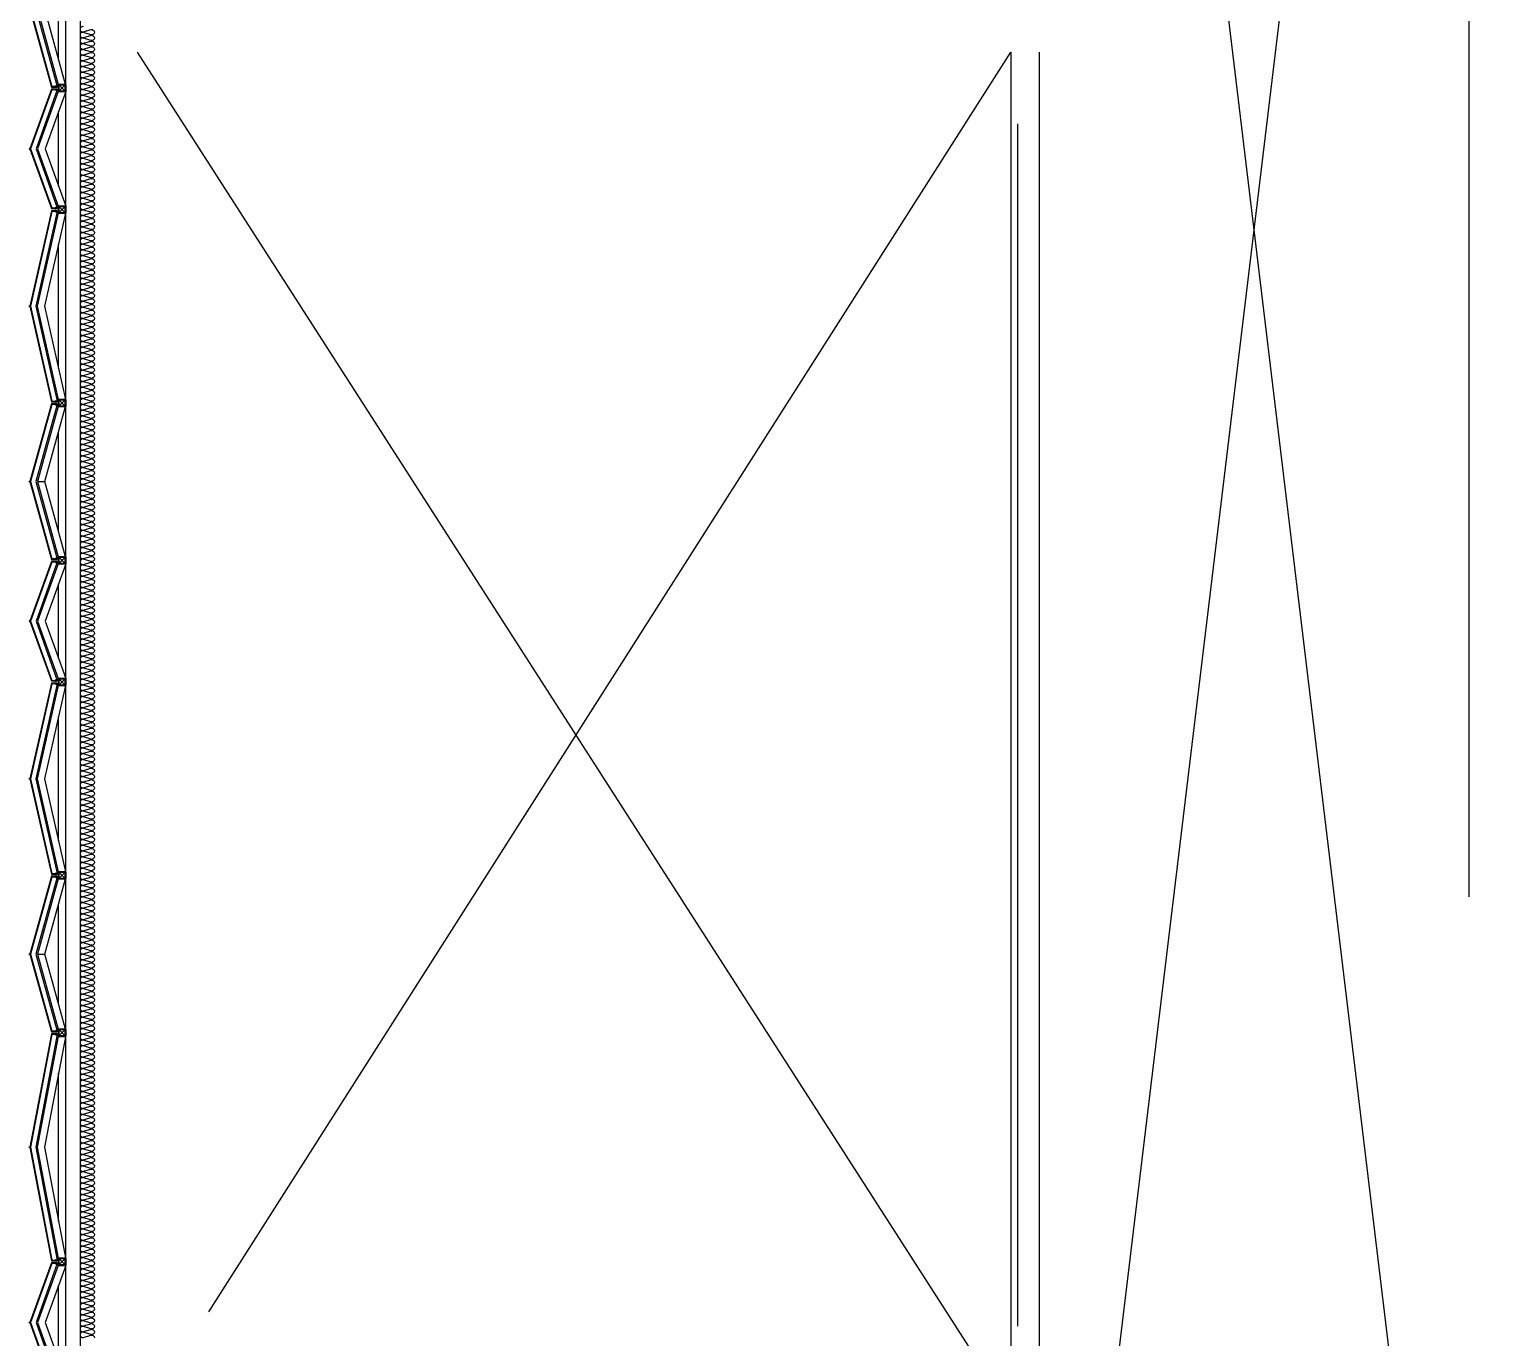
# Model space of a CAD drawing. Header units: millimetres. Extents: x 49154 to 181784, y 28275 to 149577.
# Drawn here: x 91700 to 101941, y 128525 to 137665 of the extents above; entities that cross this region are included whole.
import ezdxf

# ---------------------------------------------------------------- set-up
doc = ezdxf.new("R2010")
doc.units = ezdxf.units.MM
doc.header["$LTSCALE"] = 300
doc.linetypes.add('CEN', pattern=[62, 60, -1, 0, -1])
doc.linetypes.add('HID', pattern=[2.8, 1.8, -1])
for name, color, linetype in [('6FIN', 6, 'Continuous'), ('A-OPEN', 1, 'Continuous'), ('A-WALL-D', 7, 'Continuous'), ('A-하지철물', 55, 'Continuous'), ('alucobond', 4, 'Continuous'), ('CEN', 1, 'CEN'), ('ISL', 251, 'Continuous'), ('mold', 4, 'Continuous'), ('SHEET', 6, 'Continuous')]:
    doc.layers.add(name, color=color, linetype=linetype)

# ---------------------------------------------------------------- blocks, each defined once
blk = doc.blocks.new('EX-850-1')
at = {"layer": '6FIN', "elevation": 0}
for points in [[(3, 204), (47, 204, 0.414214), (50, 207), (50, 251, 0.414214), (47, 254), (3, 254, 0.414214), (0, 251), (0, 207, 0.414214)], [(897, 204), (853, 204, -0.414214), (850, 207), (850, 251, -0.414214), (853, 254), (897, 254, -0.414214), (900, 251), (900, 207, -0.414214)]]:
    blk.add_lwpolyline(points, format="xyb", close=True, dxfattribs=at)
at = {"layer": 'A-하지철물'}
for p, q in [((850, 254), (50, 254)), ((711, 204), (189, 204))]:
    blk.add_line(p, q, dxfattribs=at)
at = {"layer": 'A-하지철물', "elevation": 0}
for points in [[(50, 254), (450, 110), (850, 254)], [(50, 204), (50, 201), (450, 57), (850, 201), (850, 204)]]:
    blk.add_lwpolyline(points, dxfattribs=at)
at = {"layer": 'A-하지철물'}
blk.add_circle((450, 4), 4.07, dxfattribs=at)
at = {"layer": 'alucobond', "color": 251, "linetype": 'HID', "ltscale": 10}
for p, q in [((30, 185), (42, 185)), ((31, 182), (31, 188)), ((31, 187), (39, 187)), ((31, 184), (39, 184)), ((32, 181), (32, 189)), ((32, 189), (32, 189)), ((32, 181), (32, 181)), ((38, 183), (38, 187)), ((39, 183), (39, 187)), ((870, 185), (858, 185)), ((861, 183), (861, 187)), ((869, 187), (861, 187)), ((869, 184), (861, 184)), ((862, 183), (862, 187)), ((867, 181), (867, 189)), ((868, 189), (867, 189)), ((868, 181), (867, 181)), ((869, 182), (869, 188))]:
    blk.add_line(p, q, dxfattribs=at)
at = {"layer": 'alucobond'}
for p, q in [((32, 195), (37, 195)), ((867, 195), (863, 195))]:
    blk.add_line(p, q, dxfattribs=at)
at = {"layer": 'alucobond', "color": 251, "linetype": 'HID', "ltscale": 10}
for points in [[(32, 189), (31, 188)], [(32, 181), (31, 182)], [(868, 189), (869, 188)], [(868, 181), (869, 182)]]:
    blk.add_lwpolyline(points, dxfattribs=at)
at = {"layer": 'alucobond', "elevation": 0}
for points in [[(32, 195), (32, 154), (450, 4), (867, 154), (867, 195)], [(37, 195), (37, 157), (450, 8), (863, 157), (863, 195)]]:
    blk.add_lwpolyline(points, dxfattribs=at)
at = {"layer": 'alucobond', "color": 251, "linetype": 'HID', "ltscale": 10, "elevation": 0}
blk.add_lwpolyline([(37, 195), (450, 47), (863, 195)], dxfattribs=at)
at = {"layer": 'alucobond', "color": 251, "linetype": 'HID', "ltscale": 10}
for points in [[(39, 187, -0.666667), (39, 184, -1.5)], [(861, 187, 0.666667), (861, 184, 1.5)]]:
    blk.add_lwpolyline(points, format="xyb", dxfattribs=at)
for centre, start, end in [((39, 187), 0, 180), ((39, 183), 180, 0), ((861, 187), 0, 180), ((861, 183), 180, 0)]:
    blk.add_arc(centre, 0.75, start, end, dxfattribs=at)
at = {"layer": 'mold', "color": 4}
for points in [[(25, 204), (25, 203)], [(875, 204), (875, 203)]]:
    blk.add_lwpolyline(points, dxfattribs=at)
at = {"layer": 'SHEET', "color": 8}
for p, q in [((47, 251), (3, 207)), ((3, 251), (47, 207)), ((853, 251), (897, 207)), ((897, 251), (853, 207))]:
    blk.add_line(p, q, dxfattribs=at)
at = {"layer": 'SHEET', "color": 8, "elevation": 0}
for points in [[(3, 207), (47, 207), (47, 251), (3, 251)], [(897, 207), (853, 207), (853, 251), (897, 251)]]:
    blk.add_lwpolyline(points, close=True, dxfattribs=at)
blk = doc.blocks.new('EX-1350')
at = {"layer": '6FIN', "elevation": 0}
for points in [[(3, 204), (47, 204, 0.414214), (50, 207), (50, 251, 0.414214), (47, 254), (3, 254, 0.414214), (0, 251), (0, 207, 0.414214)], [(1397, 204), (1353, 204, -0.414214), (1350, 207), (1350, 251, -0.414214), (1353, 254), (1397, 254, -0.414214), (1400, 251), (1400, 207, -0.414214)]]:
    blk.add_lwpolyline(points, format="xyb", close=True, dxfattribs=at)
at = {"layer": 'A-하지철물'}
for p, q in [((1350, 254), (50, 254)), ((1134, 204), (266, 204))]:
    blk.add_line(p, q, dxfattribs=at)
at = {"layer": 'A-하지철물', "elevation": 0}
for points in [[(50, 254), (50, 201), (700, 55), (1350, 201), (1350, 254)], [(50, 253), (700, 107), (1350, 253)]]:
    blk.add_lwpolyline(points, dxfattribs=at)
at = {"layer": 'A-하지철물'}
blk.add_circle((700, 4), 4.07, dxfattribs=at)
at = {"layer": 'alucobond', "color": 251, "linetype": 'HID', "ltscale": 10}
for p, q in [((30, 185), (42, 185)), ((31, 182), (31, 188)), ((31, 187), (39, 187)), ((31, 184), (39, 184)), ((32, 181), (32, 189)), ((32, 189), (32, 189)), ((32, 181), (32, 181)), ((38, 183), (38, 187)), ((39, 183), (39, 187)), ((1370, 185), (1358, 185)), ((1361, 183), (1361, 187)), ((1369, 187), (1361, 187)), ((1369, 184), (1361, 184)), ((1362, 183), (1362, 187)), ((1367, 181), (1367, 189)), ((1368, 189), (1367, 189)), ((1368, 181), (1367, 181)), ((1369, 182), (1369, 188))]:
    blk.add_line(p, q, dxfattribs=at)
at = {"layer": 'alucobond'}
for p, q in [((32, 195), (37, 195)), ((1367, 195), (1363, 195))]:
    blk.add_line(p, q, dxfattribs=at)
at = {"layer": 'alucobond', "color": 251, "linetype": 'HID', "ltscale": 10, "elevation": 0}
for points in [[(32, 189), (31, 188)], [(32, 181), (31, 182)], [(37, 194), (700, 45), (1363, 194)], [(1368, 189), (1369, 188)], [(1368, 181), (1369, 182)]]:
    blk.add_lwpolyline(points, dxfattribs=at)
at = {"layer": 'alucobond', "elevation": 0}
for points in [[(32, 195), (32, 154), (700, 4), (1367, 154), (1367, 195)], [(37, 195), (37, 157), (700, 8), (1363, 157), (1363, 195)]]:
    blk.add_lwpolyline(points, dxfattribs=at)
at = {"layer": 'alucobond', "color": 251, "linetype": 'HID', "ltscale": 10, "elevation": 0}
for points in [[(39, 187, -0.666667), (39, 184, -1.5)], [(1361, 187, 0.666667), (1361, 184, 1.5)]]:
    blk.add_lwpolyline(points, format="xyb", dxfattribs=at)
at = {"layer": 'alucobond', "color": 251, "linetype": 'HID', "ltscale": 10}
for centre, start, end in [((39, 187), 0, 180), ((39, 183), 180, 0), ((1361, 187), 0, 180), ((1361, 183), 180, 0)]:
    blk.add_arc(centre, 0.75, start, end, dxfattribs=at)
at = {"layer": 'mold', "color": 4, "elevation": 0}
for points in [[(25, 204), (25, 203)], [(1375, 204), (1375, 203)]]:
    blk.add_lwpolyline(points, dxfattribs=at)
at = {"layer": 'SHEET', "color": 8}
for p, q in [((47, 251), (3, 207)), ((3, 251), (47, 207)), ((1353, 251), (1397, 207)), ((1397, 251), (1353, 207))]:
    blk.add_line(p, q, dxfattribs=at)
at = {"layer": 'SHEET', "color": 8, "elevation": 0}
for points in [[(3, 207), (47, 207), (47, 251), (3, 251)], [(1397, 207), (1353, 207), (1353, 251), (1397, 251)]]:
    blk.add_lwpolyline(points, close=True, dxfattribs=at)
blk = doc.blocks.new('EX-1100')
at = {"layer": '6FIN', "elevation": 0}
for points in [[(3, 204), (47, 204, 0.414214), (50, 207), (50, 251, 0.414214), (47, 254), (3, 254, 0.414214), (0, 251), (0, 207, 0.414214)], [(1147, 204), (1103, 204, -0.414214), (1100, 207), (1100, 251, -0.414214), (1103, 254), (1147, 254, -0.414214), (1150, 251), (1150, 207, -0.414214)]]:
    blk.add_lwpolyline(points, format="xyb", close=True, dxfattribs=at)
at = {"layer": 'A-하지철물'}
for p, q in [((1100, 254), (50, 254)), ((923, 204), (227, 204)), ((575, 56), (575, 108))]:
    blk.add_line(p, q, dxfattribs=at)
at = {"layer": 'A-하지철물', "elevation": 0}
blk.add_lwpolyline([(1100, 201), (1100, 253), (575, 108), (50, 253), (50, 201), (575, 56)], close=True, dxfattribs=at)
at = {"layer": 'A-하지철물'}
blk.add_circle((575, 4), 4.07, dxfattribs=at)
at = {"layer": 'alucobond', "color": 251, "linetype": 'HID', "ltscale": 10}
for p, q in [((30, 185), (42, 185)), ((31, 182), (31, 188)), ((31, 187), (39, 187)), ((31, 184), (39, 184)), ((32, 181), (32, 189)), ((32, 189), (32, 189)), ((32, 181), (32, 181)), ((38, 183), (38, 187)), ((39, 183), (39, 187)), ((1120, 185), (1108, 185)), ((1111, 183), (1111, 187)), ((1119, 187), (1111, 187)), ((1119, 184), (1111, 184)), ((1112, 183), (1112, 187)), ((1118, 181), (1118, 189)), ((1118, 189), (1118, 189)), ((1118, 181), (1118, 181)), ((1119, 182), (1119, 188))]:
    blk.add_line(p, q, dxfattribs=at)
at = {"layer": 'alucobond'}
for p, q in [((32, 195), (37, 195)), ((1118, 195), (1114, 195))]:
    blk.add_line(p, q, dxfattribs=at)
at = {"layer": 'alucobond', "color": 251, "linetype": 'HID', "ltscale": 10, "elevation": 0}
for points in [[(32, 189), (31, 188)], [(32, 181), (31, 182)], [(37, 194), (575, 46), (1114, 194)], [(1118, 189), (1119, 188)], [(1118, 181), (1119, 182)]]:
    blk.add_lwpolyline(points, dxfattribs=at)
at = {"layer": 'alucobond', "elevation": 0}
for points in [[(32, 195), (32, 154), (575, 4), (1118, 154), (1118, 195)], [(37, 195), (37, 157), (575, 8), (1114, 157), (1114, 195)], [(1114, 195), (1114, 157)]]:
    blk.add_lwpolyline(points, dxfattribs=at)
at = {"layer": 'alucobond', "color": 251, "linetype": 'HID', "ltscale": 10, "elevation": 0}
for points in [[(39, 187, -0.666667), (39, 184, -1.5)], [(1111, 187, 0.666667), (1111, 184, 1.5)]]:
    blk.add_lwpolyline(points, format="xyb", dxfattribs=at)
at = {"layer": 'alucobond', "color": 251, "linetype": 'HID', "ltscale": 10}
for centre, start, end in [((39, 187), 0, 180), ((39, 183), 180, 0), ((1111, 187), 0, 180), ((1111, 183), 180, 0)]:
    blk.add_arc(centre, 0.75, start, end, dxfattribs=at)
at = {"layer": 'mold', "color": 4, "elevation": 0}
for points in [[(25, 204), (25, 203)], [(1125, 204), (1125, 203)]]:
    blk.add_lwpolyline(points, dxfattribs=at)
at = {"layer": 'SHEET', "color": 8}
for p, q in [((47, 251), (3, 207)), ((3, 251), (47, 207)), ((1103, 251), (1147, 207)), ((1147, 251), (1103, 207))]:
    blk.add_line(p, q, dxfattribs=at)
at = {"layer": 'SHEET', "color": 8, "elevation": 0}
for points in [[(3, 207), (47, 207), (47, 251), (3, 251)], [(1147, 207), (1103, 207), (1103, 251), (1147, 251)]]:
    blk.add_lwpolyline(points, close=True, dxfattribs=at)
blk = doc.blocks.new('EX-1600')
at = {"layer": '6FIN', "elevation": 0}
for points in [[(3, 204), (47, 204, 0.414214), (50, 207), (50, 251, 0.414214), (47, 254), (3, 254, 0.414214), (0, 251), (0, 207, 0.414214)], [(1647, 204), (1603, 204, -0.414214), (1600, 207), (1600, 251, -0.414214), (1603, 254), (1647, 254, -0.414214), (1650, 251), (1650, 207, -0.414214)]]:
    blk.add_lwpolyline(points, format="xyb", close=True, dxfattribs=at)
at = {"layer": 'A-하지철물'}
for p, q in [((1600, 254), (50, 254)), ((1344, 204), (306, 204))]:
    blk.add_line(p, q, dxfattribs=at)
at = {"layer": 'A-하지철물', "elevation": 0}
for points in [[(42, 254), (825, 106), (1608, 254)], [(50, 204), (50, 202), (825, 55), (1600, 202), (1600, 204)]]:
    blk.add_lwpolyline(points, dxfattribs=at)
at = {"layer": 'A-하지철물'}
blk.add_circle((825, 4), 4.07, dxfattribs=at)
at = {"layer": 'alucobond', "color": 251, "linetype": 'HID', "ltscale": 10}
for p, q in [((30, 185), (42, 185)), ((31, 182), (31, 188)), ((31, 187), (39, 187)), ((31, 184), (39, 184)), ((32, 181), (32, 189)), ((32, 189), (32, 189)), ((32, 181), (32, 181)), ((38, 183), (38, 187)), ((39, 183), (39, 187)), ((1620, 185), (1608, 185)), ((1611, 183), (1611, 187)), ((1619, 187), (1611, 187)), ((1619, 184), (1611, 184)), ((1612, 183), (1612, 187)), ((1617, 181), (1617, 189)), ((1618, 189), (1617, 189)), ((1618, 181), (1617, 181)), ((1619, 182), (1619, 188))]:
    blk.add_line(p, q, dxfattribs=at)
at = {"layer": 'alucobond'}
for p, q in [((32, 195), (37, 195)), ((1617, 195), (1613, 195))]:
    blk.add_line(p, q, dxfattribs=at)
at = {"layer": 'alucobond', "color": 251, "linetype": 'HID', "ltscale": 10}
for points in [[(32, 189), (31, 188)], [(32, 181), (31, 182)]]:
    blk.add_lwpolyline(points, dxfattribs=at)
at = {"layer": 'alucobond', "elevation": 0}
for points in [[(32, 195), (32, 154), (825, 4), (1617, 154), (1617, 195)], [(37, 195), (37, 157), (825, 8), (1613, 157), (1613, 195)]]:
    blk.add_lwpolyline(points, dxfattribs=at)
at = {"layer": 'alucobond', "color": 251, "linetype": 'HID', "ltscale": 10, "elevation": 0}
for points in [[(37, 194), (825, 45), (1613, 194)], [(1618, 189), (1619, 188)], [(1618, 181), (1619, 182)]]:
    blk.add_lwpolyline(points, dxfattribs=at)
at = {"layer": 'alucobond', "color": 251, "linetype": 'HID', "ltscale": 10}
blk.add_lwpolyline([(39, 187, -0.666667), (39, 184, -1.5)], format="xyb", dxfattribs=at)
at = {"layer": 'alucobond', "color": 251, "linetype": 'HID', "ltscale": 10, "elevation": 0}
blk.add_lwpolyline([(1611, 187, 0.666667), (1611, 184, 1.5)], format="xyb", dxfattribs=at)
at = {"layer": 'alucobond', "color": 251, "linetype": 'HID', "ltscale": 10}
for centre, start, end in [((39, 187), 0, 180), ((39, 183), 180, 0), ((1611, 187), 0, 180), ((1611, 183), 180, 0)]:
    blk.add_arc(centre, 0.75, start, end, dxfattribs=at)
at = {"layer": 'mold', "color": 4}
blk.add_lwpolyline([(25, 204), (25, 203)], dxfattribs=at)
at = {"layer": 'mold', "color": 4, "elevation": 0}
blk.add_lwpolyline([(1625, 204), (1625, 203)], dxfattribs=at)
at = {"layer": 'SHEET', "color": 8}
for p, q in [((47, 251), (3, 207)), ((3, 251), (47, 207)), ((1603, 251), (1647, 207)), ((1647, 251), (1603, 207))]:
    blk.add_line(p, q, dxfattribs=at)
at = {"layer": 'SHEET', "color": 8, "elevation": 0}
for points in [[(3, 207), (47, 207), (47, 251), (3, 251)], [(1647, 207), (1603, 207), (1603, 251), (1647, 251)]]:
    blk.add_lwpolyline(points, close=True, dxfattribs=at)

msp = doc.modelspace()

# ---------------------------------------------------------------- linework, layer by layer
at = {"layer": 'A-OPEN'}
for p, q in [((98753.6, 123805), (101753.6, 148705)), ((98753.6, 148705), (101753.6, 123805)), ((92453.6, 137505), (98553.6, 128005)), ((92953.6, 128705), (98553.6, 137505))]:
    msp.add_line(p, q, dxfattribs=at)
at = {"layer": 'A-WALL-D'}
for p, q in [((98553.6, 137505), (98553.6, 128005)), ((98753.6, 137505), (98753.6, 128005))]:
    msp.add_line(p, q, dxfattribs=at)
at = {"layer": 'A-WALL-D', "elevation": 0}
msp.add_lwpolyline([(101753.6, 141805), (101753.6, 131605)], dxfattribs=at)
at = {"layer": 'CEN'}
msp.add_line((98603.6, 128605), (98603.6, 137005), dxfattribs=at)
at = {"layer": 'ISL', "elevation": 0}
msp.add_lwpolyline([(108523.6, 149105), (92053.6, 149105), (92053.6, 123835)], dxfattribs=at)
msp.add_lwpolyline([(92077.8, 137682.7, 1.3725934), (92077.8, 137647.3), (92129.3, 137662.7, -0.5092668), (92153.6, 137645, -0.5092668), (92129.3, 137627.3), (92077.8, 137642.7, 1.3725934), (92077.8, 137607.3), (92129.3, 137622.7, -0.5092668), (92153.6, 137605, -0.5092668), (92129.3, 137587.3), (92077.8, 137602.7, 1.3725934), (92077.8, 137567.3), (92129.3, 137582.7, -0.5092668), (92153.6, 137565, -0.5092668), (92129.3, 137547.3), (92077.8, 137562.7, 1.3725934), (92077.8, 137527.3), (92129.3, 137542.7, -0.5092668), (92153.6, 137525, -0.5092668), (92129.3, 137507.3), (92077.8, 137522.7, 1.3725934), (92077.8, 137487.3), (92129.3, 137502.7, -0.5092668), (92153.6, 137485, -0.5092668), (92129.3, 137467.3), (92077.8, 137482.7, 1.3725934), (92077.8, 137447.3), (92129.3, 137462.7, -0.5092668), (92153.6, 137445, -0.5092668), (92129.3, 137427.3), (92077.8, 137442.7, 1.3725934), (92077.8, 137407.3), (92129.3, 137422.7, -0.5092668), (92153.6, 137405, -0.5092668), (92129.3, 137387.3), (92077.8, 137402.7, 1.3725934), (92077.8, 137367.3), (92129.3, 137382.7, -0.5092668), (92153.6, 137365, -0.5092668), (92129.3, 137347.3), (92077.8, 137362.7, 1.3725934), (92077.8, 137327.3), (92129.3, 137342.7, -0.5092668), (92153.6, 137325, -0.5092668), (92129.3, 137307.3), (92077.8, 137322.7, 1.3725934), (92077.8, 137287.3), (92129.3, 137302.7, -0.5092668), (92153.6, 137285, -0.5092668), (92129.3, 137267.3), (92077.8, 137282.7, 1.3725934), (92077.8, 137247.3), (92129.3, 137262.7, -0.5092668), (92153.6, 137245, -0.5092668), (92129.3, 137227.3), (92077.8, 137242.7, 1.3725934), (92077.8, 137207.3), (92129.3, 137222.7, -0.5092668), (92153.6, 137205, -0.5092668), (92129.3, 137187.3), (92077.8, 137202.7, 1.3725934), (92077.8, 137167.3), (92129.3, 137182.7, -0.5092668), (92153.6, 137165, -0.5092668), (92129.3, 137147.3), (92077.8, 137162.7, 1.3725934), (92077.8, 137127.3), (92129.3, 137142.7, -0.5092668), (92153.6, 137125, -0.5092668), (92129.3, 137107.3), (92077.8, 137122.7, 1.3725934), (92077.8, 137087.3), (92129.3, 137102.7, -0.5092668), (92153.6, 137085, -0.5092668), (92129.3, 137067.3), (92077.8, 137082.7, 1.3725934), (92077.8, 137047.3), (92129.3, 137062.7, -0.5092668), (92153.6, 137045, -0.5092668), (92129.3, 137027.3), (92077.8, 137042.7, 1.3725934), (92077.8, 137007.3), (92129.3, 137022.7, -0.5092668), (92153.6, 137005, -0.5092668), (92129.3, 136987.3), (92077.8, 137002.7, 1.3725934), (92077.8, 136967.3), (92129.3, 136982.7, -0.5092668), (92153.6, 136965, -0.5092668), (92129.3, 136947.3), (92077.8, 136962.7, 1.3725934), (92077.8, 136927.3), (92129.3, 136942.7, -0.5092668), (92153.6, 136925, -0.5092668), (92129.3, 136907.3), (92077.8, 136922.7, 1.3725934), (92077.8, 136887.3), (92129.3, 136902.7, -0.5092668), (92153.6, 136885, -0.5092668), (92129.3, 136867.3), (92077.8, 136882.7, 1.3725934), (92077.8, 136847.3), (92129.3, 136862.7, -0.5092668), (92153.6, 136845, -0.5092668), (92129.3, 136827.3), (92077.8, 136842.7, 1.3725934), (92077.8, 136807.3), (92129.3, 136822.7, -0.5092668), (92153.6, 136805, -0.5092668), (92129.3, 136787.3), (92077.8, 136802.7, 1.3725934), (92077.8, 136767.3), (92129.3, 136782.7, -0.5092668), (92153.6, 136765, -0.5092668), (92129.3, 136747.3), (92077.8, 136762.7, 1.3725934), (92077.8, 136727.3), (92129.3, 136742.7, -0.5092668), (92153.6, 136725, -0.5092668), (92129.3, 136707.3), (92077.8, 136722.7, 1.3725934), (92077.8, 136687.3), (92129.3, 136702.7, -0.5092668), (92153.6, 136685, -0.5092668), (92129.3, 136667.3), (92077.8, 136682.7, 1.3725934), (92077.8, 136647.3), (92129.3, 136662.7, -0.5092668), (92153.6, 136645, -0.5092668), (92129.3, 136627.3), (92077.8, 136642.7, 1.3725934), (92077.8, 136607.3), (92129.3, 136622.7, -0.5092668), (92153.6, 136605, -0.5092668), (92129.3, 136587.3), (92077.8, 136602.7, 1.3725934), (92077.8, 136567.3), (92129.3, 136582.7, -0.5092668), (92153.6, 136565, -0.5092668), (92129.3, 136547.3), (92077.8, 136562.7, 1.3725934), (92077.8, 136527.3), (92129.3, 136542.7, -0.5092668), (92153.6, 136525, -0.5092668), (92129.3, 136507.3), (92077.8, 136522.7, 1.3725934), (92077.8, 136487.3), (92129.3, 136502.7, -0.5092668), (92153.6, 136485, -0.5092668), (92129.3, 136467.3), (92077.8, 136482.7, 1.3725934), (92077.8, 136447.3), (92129.3, 136462.7, -0.5092668), (92153.6, 136445, -0.5092668), (92129.3, 136427.3), (92077.8, 136442.7, 1.3725934), (92077.8, 136407.3), (92129.3, 136422.7, -0.5092668), (92153.6, 136405, -0.5092668), (92129.3, 136387.3), (92077.8, 136402.7, 1.3725934), (92077.8, 136367.3), (92129.3, 136382.7, -0.5092668), (92153.6, 136365, -0.5092668), (92129.3, 136347.3), (92077.8, 136362.7, 1.3725934), (92077.8, 136327.3), (92129.3, 136342.7, -0.5092668), (92153.6, 136325, -0.5092668), (92129.3, 136307.3), (92077.8, 136322.7, 1.3725934), (92077.8, 136287.3), (92129.3, 136302.7, -0.5092668), (92153.6, 136285, -0.5092668), (92129.3, 136267.3), (92077.8, 136282.7, 1.3725934), (92077.8, 136247.3), (92129.3, 136262.7, -0.5092668), (92153.6, 136245, -0.5092668), (92129.3, 136227.3), (92077.8, 136242.7, 1.3725934), (92077.8, 136207.3), (92129.3, 136222.7, -0.5092668), (92153.6, 136205, -0.5092668), (92129.3, 136187.3), (92077.8, 136202.7, 1.3725934), (92077.8, 136167.3), (92129.3, 136182.7, -0.5092668), (92153.6, 136165, -0.5092668), (92129.3, 136147.3), (92077.8, 136162.7, 1.3725934), (92077.8, 136127.3), (92129.3, 136142.7, -0.5092668), (92153.6, 136125, -0.5092668), (92129.3, 136107.3), (92077.8, 136122.7, 1.3725934), (92077.8, 136087.3), (92129.3, 136102.7, -0.5092668), (92153.6, 136085, -0.5092668), (92129.3, 136067.3), (92077.8, 136082.7, 1.3725934), (92077.8, 136047.3), (92129.3, 136062.7, -0.5092668), (92153.6, 136045, -0.5092668), (92129.3, 136027.3), (92077.8, 136042.7, 1.3725934), (92077.8, 136007.3), (92129.3, 136022.7, -0.5092668), (92153.6, 136005, -0.5092668), (92129.3, 135987.3), (92077.8, 136002.7, 1.3725934), (92077.8, 135967.3), (92129.3, 135982.7, -0.5092668), (92153.6, 135965, -0.5092668), (92129.3, 135947.3), (92077.8, 135962.7, 1.3725934), (92077.8, 135927.3), (92129.3, 135942.7, -0.5092668), (92153.6, 135925, -0.5092668), (92129.3, 135907.3), (92077.8, 135922.7, 1.3725934), (92077.8, 135887.3), (92129.3, 135902.7, -0.5092668), (92153.6, 135885, -0.5092668), (92129.3, 135867.3), (92077.8, 135882.7, 1.3725934), (92077.8, 135847.3), (92129.3, 135862.7, -0.5092668), (92153.6, 135845, -0.5092668), (92129.3, 135827.3), (92077.8, 135842.7, 1.3725934), (92077.8, 135807.3), (92129.3, 135822.7, -0.5092668), (92153.6, 135805, -0.5092668), (92129.3, 135787.3), (92077.8, 135802.7, 1.3725934), (92077.8, 135767.3), (92129.3, 135782.7, -0.5092668), (92153.6, 135765, -0.5092668), (92129.3, 135747.3), (92077.8, 135762.7, 1.3725934), (92077.8, 135727.3), (92129.3, 135742.7, -0.5092668), (92153.6, 135725, -0.5092668), (92129.3, 135707.3), (92077.8, 135722.7, 1.3725934), (92077.8, 135687.3), (92129.3, 135702.7, -0.5092668), (92153.6, 135685, -0.5092668), (92129.3, 135667.3), (92077.8, 135682.7, 1.3725934), (92077.8, 135647.3), (92129.3, 135662.7, -0.5092668), (92153.6, 135645, -0.5092668), (92129.3, 135627.3), (92077.8, 135642.7, 1.3725934), (92077.8, 135607.3), (92129.3, 135622.7, -0.5092668), (92153.6, 135605, -0.5092668), (92129.3, 135587.3), (92077.8, 135602.7, 1.3725934), (92077.8, 135567.3), (92129.3, 135582.7, -0.5092668), (92153.6, 135565, -0.5092668), (92129.3, 135547.3), (92077.8, 135562.7, 1.3725934), (92077.8, 135527.3), (92129.3, 135542.7, -0.5092668), (92153.6, 135525, -0.5092668), (92129.3, 135507.3), (92077.8, 135522.7, 1.3725934), (92077.8, 135487.3), (92129.3, 135502.7, -0.5092668), (92153.6, 135485, -0.5092668), (92129.3, 135467.3), (92077.8, 135482.7, 1.3725934), (92077.8, 135447.3), (92129.3, 135462.7, -0.5092668), (92153.6, 135445, -0.5092668), (92129.3, 135427.3), (92077.8, 135442.7, 1.3725934), (92077.8, 135407.3), (92129.3, 135422.7, -0.5092668), (92153.6, 135405, -0.5092668), (92129.3, 135387.3), (92077.8, 135402.7, 1.3725934), (92077.8, 135367.3), (92129.3, 135382.7, -0.5092668), (92153.6, 135365, -0.5092668), (92129.3, 135347.3), (92077.8, 135362.7, 1.3725934), (92077.8, 135327.3), (92129.3, 135342.7, -0.5092668), (92153.6, 135325, -0.5092668), (92129.3, 135307.3), (92077.8, 135322.7, 1.3725934), (92077.8, 135287.3), (92129.3, 135302.7, -0.5092668), (92153.6, 135285, -0.5092668), (92129.3, 135267.3), (92077.8, 135282.7, 1.3725934), (92077.8, 135247.3), (92129.3, 135262.7, -0.5092668), (92153.6, 135245, -0.5092668), (92129.3, 135227.3), (92077.8, 135242.7, 1.3725934), (92077.8, 135207.3), (92129.3, 135222.7, -0.5092668), (92153.6, 135205, -0.5092668), (92129.3, 135187.3), (92077.8, 135202.7, 1.3725934), (92077.8, 135167.3), (92129.3, 135182.7, -0.5092668), (92153.6, 135165, -0.5092668), (92129.3, 135147.3), (92077.8, 135162.7, 1.3725934), (92077.8, 135127.3), (92129.3, 135142.7, -0.5092668), (92153.6, 135125, -0.5092668), (92129.3, 135107.3), (92077.8, 135122.7, 1.3725934), (92077.8, 135087.3), (92129.3, 135102.7, -0.5092668), (92153.6, 135085, -0.5092668), (92129.3, 135067.3), (92077.8, 135082.7, 1.3725934), (92077.8, 135047.3), (92129.3, 135062.7, -0.5092668), (92153.6, 135045, -0.5092668), (92129.3, 135027.3), (92077.8, 135042.7, 1.3725934), (92077.8, 135007.3), (92129.3, 135022.7, -0.5092668), (92153.6, 135005, -0.5092668), (92129.3, 134987.3), (92077.8, 135002.7, 1.3725934), (92077.8, 134967.3), (92129.3, 134982.7, -0.5092668), (92153.6, 134965, -0.5092668), (92129.3, 134947.3), (92077.8, 134962.7, 1.3725934), (92077.8, 134927.3), (92129.3, 134942.7, -0.5092668), (92153.6, 134925, -0.5092668), (92129.3, 134907.3), (92077.8, 134922.7, 1.3725934), (92077.8, 134887.3), (92129.3, 134902.7, -0.5092668), (92153.6, 134885, -0.5092668), (92129.3, 134867.3), (92077.8, 134882.7, 1.3725934), (92077.8, 134847.3), (92129.3, 134862.7, -0.5092668), (92153.6, 134845, -0.5092668), (92129.3, 134827.3), (92077.8, 134842.7, 1.3725934), (92077.8, 134807.3), (92129.3, 134822.7, -0.5092668), (92153.6, 134805, -0.5092668), (92129.3, 134787.3), (92077.8, 134802.7, 1.3725934), (92077.8, 134767.3), (92129.3, 134782.7, -0.5092668), (92153.6, 134765, -0.5092668), (92129.3, 134747.3), (92077.8, 134762.7, 1.3725934), (92077.8, 134727.3), (92129.3, 134742.7, -0.5092668), (92153.6, 134725, -0.5092668), (92129.3, 134707.3), (92077.8, 134722.7, 1.3725934), (92077.8, 134687.3), (92129.3, 134702.7, -0.5092668), (92153.6, 134685, -0.5092668), (92129.3, 134667.3), (92077.8, 134682.7, 1.3725934), (92077.8, 134647.3), (92129.3, 134662.7, -0.5092668), (92153.6, 134645, -0.5092668), (92129.3, 134627.3), (92077.8, 134642.7, 1.3725934), (92077.8, 134607.3), (92129.3, 134622.7, -0.5092668), (92153.6, 134605, -0.5092668), (92129.3, 134587.3), (92077.8, 134602.7, 1.3725934), (92077.8, 134567.3), (92129.3, 134582.7, -0.5092668), (92153.6, 134565, -0.5092668), (92129.3, 134547.3), (92077.8, 134562.7, 1.3725934), (92077.8, 134527.3), (92129.3, 134542.7, -0.5092668), (92153.6, 134525, -0.5092668), (92129.3, 134507.3), (92077.8, 134522.7, 1.3725934), (92077.8, 134487.3), (92129.3, 134502.7, -0.5092668), (92153.6, 134485, -0.5092668), (92129.3, 134467.3), (92077.8, 134482.7, 1.3725934), (92077.8, 134447.3), (92129.3, 134462.7, -0.5092668), (92153.6, 134445, -0.5092668), (92129.3, 134427.3), (92077.8, 134442.7, 1.3725934), (92077.8, 134407.3), (92129.3, 134422.7, -0.5092668), (92153.6, 134405, -0.5092668), (92129.3, 134387.3), (92077.8, 134402.7, 1.3725934), (92077.8, 134367.3), (92129.3, 134382.7, -0.5092668), (92153.6, 134365, -0.5092668), (92129.3, 134347.3), (92077.8, 134362.7, 1.3725934), (92077.8, 134327.3), (92129.3, 134342.7, -0.5092668), (92153.6, 134325, -0.5092668), (92129.3, 134307.3), (92077.8, 134322.7, 1.3725934), (92077.8, 134287.3), (92129.3, 134302.7, -0.5092668), (92153.6, 134285, -0.5092668), (92129.3, 134267.3), (92077.8, 134282.7, 1.3725934), (92077.8, 134247.3), (92129.3, 134262.7, -0.5092668), (92153.6, 134245, -0.5092668), (92129.3, 134227.3), (92077.8, 134242.7, 1.3725934), (92077.8, 134207.3), (92129.3, 134222.7, -0.5092668), (92153.6, 134205, -0.5092668), (92129.3, 134187.3), (92077.8, 134202.7, 1.3725934), (92077.8, 134167.3), (92129.3, 134182.7, -0.5092668), (92153.6, 134165, -0.5092668), (92129.3, 134147.3), (92077.8, 134162.7, 1.3725934), (92077.8, 134127.3), (92129.3, 134142.7, -0.5092668), (92153.6, 134125, -0.5092668), (92129.3, 134107.3), (92077.8, 134122.7, 1.3725934), (92077.8, 134087.3), (92129.3, 134102.7, -0.5092668), (92153.6, 134085, -0.5092668), (92129.3, 134067.3), (92077.8, 134082.7, 1.3725934), (92077.8, 134047.3), (92129.3, 134062.7, -0.5092668), (92153.6, 134045, -0.5092668), (92129.3, 134027.3), (92077.8, 134042.7, 1.3725934), (92077.8, 134007.3), (92129.3, 134022.7, -0.5092668), (92153.6, 134005, -0.5092668), (92129.3, 133987.3), (92077.8, 134002.7, 1.3725934), (92077.8, 133967.3), (92129.3, 133982.7, -0.5092668), (92153.6, 133965, -0.5092668), (92129.3, 133947.3), (92077.8, 133962.7, 1.3725934), (92077.8, 133927.3), (92129.3, 133942.7, -0.5092668), (92153.6, 133925, -0.5092668), (92129.3, 133907.3), (92077.8, 133922.7, 1.3725934), (92077.8, 133887.3), (92129.3, 133902.7, -0.5092668), (92153.6, 133885, -0.5092668), (92129.3, 133867.3), (92077.8, 133882.7, 1.3725934), (92077.8, 133847.3), (92129.3, 133862.7, -0.5092668), (92153.6, 133845, -0.5092668), (92129.3, 133827.3), (92077.8, 133842.7, 1.3725934), (92077.8, 133807.3), (92129.3, 133822.7, -0.5092668), (92153.6, 133805, -0.5092668), (92129.3, 133787.3), (92077.8, 133802.7, 1.3725934), (92077.8, 133767.3), (92129.3, 133782.7, -0.5092668), (92153.6, 133765, -0.5092668), (92129.3, 133747.3), (92077.8, 133762.7, 1.3725934), (92077.8, 133727.3), (92129.3, 133742.7, -0.5092668), (92153.6, 133725, -0.5092668), (92129.3, 133707.3), (92077.8, 133722.7, 1.3725934), (92077.8, 133687.3), (92129.3, 133702.7, -0.5092668), (92153.6, 133685, -0.5092668), (92129.3, 133667.3), (92077.8, 133682.7, 1.3725934), (92077.8, 133647.3), (92129.3, 133662.7, -0.5092668), (92153.6, 133645, -0.5092668), (92129.3, 133627.3), (92077.8, 133642.7, 1.3725934), (92077.8, 133607.3), (92129.3, 133622.7, -0.5092668), (92153.6, 133605, -0.5092668), (92129.3, 133587.3), (92077.8, 133602.7, 1.3725934), (92077.8, 133567.3), (92129.3, 133582.7, -0.5092668), (92153.6, 133565, -0.5092668), (92129.3, 133547.3), (92077.8, 133562.7, 1.3725934), (92077.8, 133527.3), (92129.3, 133542.7, -0.5092668), (92153.6, 133525, -0.5092668), (92129.3, 133507.3), (92077.8, 133522.7, 1.3725934), (92077.8, 133487.3), (92129.3, 133502.7, -0.5092668), (92153.6, 133485, -0.5092668), (92129.3, 133467.3), (92077.8, 133482.7, 1.3725934), (92077.8, 133447.3), (92129.3, 133462.7, -0.5092668), (92153.6, 133445, -0.5092668), (92129.3, 133427.3), (92077.8, 133442.7, 1.3725934), (92077.8, 133407.3), (92129.3, 133422.7, -0.5092668), (92153.6, 133405, -0.5092668), (92129.3, 133387.3), (92077.8, 133402.7, 1.3725934), (92077.8, 133367.3), (92129.3, 133382.7, -0.5092668), (92153.6, 133365, -0.5092668), (92129.3, 133347.3), (92077.8, 133362.7, 1.3725934), (92077.8, 133327.3), (92129.3, 133342.7, -0.5092668), (92153.6, 133325, -0.5092668), (92129.3, 133307.3), (92077.8, 133322.7, 1.3725934), (92077.8, 133287.3), (92129.3, 133302.7, -0.5092668), (92153.6, 133285, -0.5092668), (92129.3, 133267.3), (92077.8, 133282.7, 1.3725934), (92077.8, 133247.3), (92129.3, 133262.7, -0.5092668), (92153.6, 133245, -0.5092668), (92129.3, 133227.3), (92077.8, 133242.7, 1.3725934), (92077.8, 133207.3), (92129.3, 133222.7, -0.5092668), (92153.6, 133205, -0.5092668), (92129.3, 133187.3), (92077.8, 133202.7, 1.3725934), (92077.8, 133167.3), (92129.3, 133182.7, -0.5092668), (92153.6, 133165, -0.5092668), (92129.3, 133147.3), (92077.8, 133162.7, 1.3725934), (92077.8, 133127.3), (92129.3, 133142.7, -0.5092668), (92153.6, 133125, -0.5092668), (92129.3, 133107.3), (92077.8, 133122.7, 1.3725934), (92077.8, 133087.3), (92129.3, 133102.7, -0.5092668), (92153.6, 133085, -0.5092668), (92129.3, 133067.3), (92077.8, 133082.7, 1.3725934), (92077.8, 133047.3), (92129.3, 133062.7, -0.5092668), (92153.6, 133045, -0.5092668), (92129.3, 133027.3), (92077.8, 133042.7, 1.3725934), (92077.8, 133007.3), (92129.3, 133022.7, -0.5092668), (92153.6, 133005, -0.5092668), (92129.3, 132987.3), (92077.8, 133002.7, 1.3725934), (92077.8, 132967.3), (92129.3, 132982.7, -0.5092668), (92153.6, 132965, -0.5092668), (92129.3, 132947.3), (92077.8, 132962.7, 1.3725934), (92077.8, 132927.3), (92129.3, 132942.7, -0.5092668), (92153.6, 132925, -0.5092668), (92129.3, 132907.3), (92077.8, 132922.7, 1.3725934), (92077.8, 132887.3), (92129.3, 132902.7, -0.5092668), (92153.6, 132885, -0.5092668), (92129.3, 132867.3), (92077.8, 132882.7, 1.3725934), (92077.8, 132847.3), (92129.3, 132862.7, -0.5092668), (92153.6, 132845, -0.5092668), (92129.3, 132827.3), (92077.8, 132842.7, 1.3725934), (92077.8, 132807.3), (92129.3, 132822.7, -0.5092668), (92153.6, 132805, -0.5092668), (92129.3, 132787.3), (92077.8, 132802.7, 1.3725934), (92077.8, 132767.3), (92129.3, 132782.7, -0.5092668), (92153.6, 132765, -0.5092668), (92129.3, 132747.3), (92077.8, 132762.7, 1.3725934), (92077.8, 132727.3), (92129.3, 132742.7, -0.5092668), (92153.6, 132725, -0.5092668), (92129.3, 132707.3), (92077.8, 132722.7, 1.3725934), (92077.8, 132687.3), (92129.3, 132702.7, -0.5092668), (92153.6, 132685, -0.5092668), (92129.3, 132667.3), (92077.8, 132682.7, 1.3725934), (92077.8, 132647.3), (92129.3, 132662.7, -0.5092668), (92153.6, 132645, -0.5092668), (92129.3, 132627.3), (92077.8, 132642.7, 1.3725934), (92077.8, 132607.3), (92129.3, 132622.7, -0.5092668), (92153.6, 132605, -0.5092668), (92129.3, 132587.3), (92077.8, 132602.7, 1.3725934), (92077.8, 132567.3), (92129.3, 132582.7, -0.5092668), (92153.6, 132565, -0.5092668), (92129.3, 132547.3), (92077.8, 132562.7, 1.3725934), (92077.8, 132527.3), (92129.3, 132542.7, -0.5092668), (92153.6, 132525, -0.5092668), (92129.3, 132507.3), (92077.8, 132522.7, 1.3725934), (92077.8, 132487.3), (92129.3, 132502.7, -0.5092668), (92153.6, 132485, -0.5092668), (92129.3, 132467.3), (92077.8, 132482.7, 1.3725934), (92077.8, 132447.3), (92129.3, 132462.7, -0.5092668), (92153.6, 132445, -0.5092668), (92129.3, 132427.3), (92077.8, 132442.7, 1.3725934), (92077.8, 132407.3), (92129.3, 132422.7, -0.5092668), (92153.6, 132405, -0.5092668), (92129.3, 132387.3), (92077.8, 132402.7, 1.3725934), (92077.8, 132367.3), (92129.3, 132382.7, -0.5092668), (92153.6, 132365, -0.5092668), (92129.3, 132347.3), (92077.8, 132362.7, 1.3725934), (92077.8, 132327.3), (92129.3, 132342.7, -0.5092668), (92153.6, 132325, -0.5092668), (92129.3, 132307.3), (92077.8, 132322.7, 1.3725934), (92077.8, 132287.3), (92129.3, 132302.7, -0.5092668), (92153.6, 132285, -0.5092668), (92129.3, 132267.3), (92077.8, 132282.7, 1.3725934), (92077.8, 132247.3), (92129.3, 132262.7, -0.5092668), (92153.6, 132245, -0.5092668), (92129.3, 132227.3), (92077.8, 132242.7, 1.3725934), (92077.8, 132207.3), (92129.3, 132222.7, -0.5092668), (92153.6, 132205, -0.5092668), (92129.3, 132187.3), (92077.8, 132202.7, 1.3725934), (92077.8, 132167.3), (92129.3, 132182.7, -0.5092668), (92153.6, 132165, -0.5092668), (92129.3, 132147.3), (92077.8, 132162.7, 1.3725934), (92077.8, 132127.3), (92129.3, 132142.7, -0.5092668), (92153.6, 132125, -0.5092668), (92129.3, 132107.3), (92077.8, 132122.7, 1.3725934), (92077.8, 132087.3), (92129.3, 132102.7, -0.5092668), (92153.6, 132085, -0.5092668), (92129.3, 132067.3), (92077.8, 132082.7, 1.3725934), (92077.8, 132047.3), (92129.3, 132062.7, -0.5092668), (92153.6, 132045, -0.5092668), (92129.3, 132027.3), (92077.8, 132042.7, 1.3725934), (92077.8, 132007.3), (92129.3, 132022.7, -0.5092668), (92153.6, 132005, -0.5092668), (92129.3, 131987.3), (92077.8, 132002.7, 1.3725934), (92077.8, 131967.3), (92129.3, 131982.7, -0.5092668), (92153.6, 131965, -0.5092668), (92129.3, 131947.3), (92077.8, 131962.7, 1.3725934), (92077.8, 131927.3), (92129.3, 131942.7, -0.5092668), (92153.6, 131925, -0.5092668), (92129.3, 131907.3), (92077.8, 131922.7, 1.3725934), (92077.8, 131887.3), (92129.3, 131902.7, -0.5092668), (92153.6, 131885, -0.5092668), (92129.3, 131867.3), (92077.8, 131882.7, 1.3725934), (92077.8, 131847.3), (92129.3, 131862.7, -0.5092668), (92153.6, 131845, -0.5092668), (92129.3, 131827.3), (92077.8, 131842.7, 1.3725934), (92077.8, 131807.3), (92129.3, 131822.7, -0.5092668), (92153.6, 131805, -0.5092668), (92129.3, 131787.3), (92077.8, 131802.7, 1.3725934), (92077.8, 131767.3), (92129.3, 131782.7, -0.5092668), (92153.6, 131765, -0.5092668), (92129.3, 131747.3), (92077.8, 131762.7, 1.3725934), (92077.8, 131727.3), (92129.3, 131742.7, -0.5092668), (92153.6, 131725, -0.5092668), (92129.3, 131707.3), (92077.8, 131722.7, 1.3725934), (92077.8, 131687.3), (92129.3, 131702.7, -0.5092668), (92153.6, 131685, -0.5092668), (92129.3, 131667.3), (92077.8, 131682.7, 1.3725934), (92077.8, 131647.3), (92129.3, 131662.7, -0.5092668), (92153.6, 131645, -0.5092668), (92129.3, 131627.3), (92077.8, 131642.7, 1.3725934), (92077.8, 131607.3), (92129.3, 131622.7, -0.5092668), (92153.6, 131605, -0.5092668), (92129.3, 131587.3), (92077.8, 131602.7, 1.3725934), (92077.8, 131567.3), (92129.3, 131582.7, -0.5092668), (92153.6, 131565, -0.5092668), (92129.3, 131547.3), (92077.8, 131562.7, 1.3725934), (92077.8, 131527.3), (92129.3, 131542.7, -0.5092668), (92153.6, 131525, -0.5092668), (92129.3, 131507.3), (92077.8, 131522.7, 1.3725934), (92077.8, 131487.3), (92129.3, 131502.7, -0.5092668), (92153.6, 131485, -0.5092668), (92129.3, 131467.3), (92077.8, 131482.7, 1.3725934), (92077.8, 131447.3), (92129.3, 131462.7, -0.5092668), (92153.6, 131445, -0.5092668), (92129.3, 131427.3), (92077.8, 131442.7, 1.3725934), (92077.8, 131407.3), (92129.3, 131422.7, -0.5092668), (92153.6, 131405, -0.5092668), (92129.3, 131387.3), (92077.8, 131402.7, 1.3725934), (92077.8, 131367.3), (92129.3, 131382.7, -0.5092668), (92153.6, 131365, -0.5092668), (92129.3, 131347.3), (92077.8, 131362.7, 1.3725934), (92077.8, 131327.3), (92129.3, 131342.7, -0.5092668), (92153.6, 131325, -0.5092668), (92129.3, 131307.3), (92077.8, 131322.7, 1.3725934), (92077.8, 131287.3), (92129.3, 131302.7, -0.5092668), (92153.6, 131285, -0.5092668), (92129.3, 131267.3), (92077.8, 131282.7, 1.3725934), (92077.8, 131247.3), (92129.3, 131262.7, -0.5092668), (92153.6, 131245, -0.5092668), (92129.3, 131227.3), (92077.8, 131242.7, 1.3725934), (92077.8, 131207.3), (92129.3, 131222.7, -0.5092668), (92153.6, 131205, -0.5092668), (92129.3, 131187.3), (92077.8, 131202.7, 1.3725934), (92077.8, 131167.3), (92129.3, 131182.7, -0.5092668), (92153.6, 131165, -0.5092668), (92129.3, 131147.3), (92077.8, 131162.7, 1.3725934), (92077.8, 131127.3), (92129.3, 131142.7, -0.5092668), (92153.6, 131125, -0.5092668), (92129.3, 131107.3), (92077.8, 131122.7, 1.3725934), (92077.8, 131087.3), (92129.3, 131102.7, -0.5092668), (92153.6, 131085, -0.5092668), (92129.3, 131067.3), (92077.8, 131082.7, 1.3725934), (92077.8, 131047.3), (92129.3, 131062.7, -0.5092668), (92153.6, 131045, -0.5092668), (92129.3, 131027.3), (92077.8, 131042.7, 1.3725934), (92077.8, 131007.3), (92129.3, 131022.7, -0.5092668), (92153.6, 131005, -0.5092668), (92129.3, 130987.3), (92077.8, 131002.7, 1.3725934), (92077.8, 130967.3), (92129.3, 130982.7, -0.5092668), (92153.6, 130965, -0.5092668), (92129.3, 130947.3), (92077.8, 130962.7, 1.3725934), (92077.8, 130927.3), (92129.3, 130942.7, -0.5092668), (92153.6, 130925, -0.5092668), (92129.3, 130907.3), (92077.8, 130922.7, 1.3725934), (92077.8, 130887.3), (92129.3, 130902.7, -0.5092668), (92153.6, 130885, -0.5092668), (92129.3, 130867.3), (92077.8, 130882.7, 1.3725934), (92077.8, 130847.3), (92129.3, 130862.7, -0.5092668), (92153.6, 130845, -0.5092668), (92129.3, 130827.3), (92077.8, 130842.7, 1.3725934), (92077.8, 130807.3), (92129.3, 130822.7, -0.5092668), (92153.6, 130805, -0.5092668), (92129.3, 130787.3), (92077.8, 130802.7, 1.3725934), (92077.8, 130767.3), (92129.3, 130782.7, -0.5092668), (92153.6, 130765, -0.5092668), (92129.3, 130747.3), (92077.8, 130762.7, 1.3725934), (92077.8, 130727.3), (92129.3, 130742.7, -0.5092668), (92153.6, 130725, -0.5092668), (92129.3, 130707.3), (92077.8, 130722.7, 1.3725934), (92077.8, 130687.3), (92129.3, 130702.7, -0.5092668), (92153.6, 130685, -0.5092668), (92129.3, 130667.3), (92077.8, 130682.7, 1.3725934), (92077.8, 130647.3), (92129.3, 130662.7, -0.5092668), (92153.6, 130645, -0.5092668), (92129.3, 130627.3), (92077.8, 130642.7, 1.3725934), (92077.8, 130607.3), (92129.3, 130622.7, -0.5092668), (92153.6, 130605, -0.5092668), (92129.3, 130587.3), (92077.8, 130602.7, 1.3725934), (92077.8, 130567.3), (92129.3, 130582.7, -0.5092668), (92153.6, 130565, -0.5092668), (92129.3, 130547.3), (92077.8, 130562.7, 1.3725934), (92077.8, 130527.3), (92129.3, 130542.7, -0.5092668), (92153.6, 130525, -0.5092668), (92129.3, 130507.3), (92077.8, 130522.7, 1.3725934), (92077.8, 130487.3), (92129.3, 130502.7, -0.5092668), (92153.6, 130485, -0.5092668), (92129.3, 130467.3), (92077.8, 130482.7, 1.3725934), (92077.8, 130447.3), (92129.3, 130462.7, -0.5092668), (92153.6, 130445, -0.5092668), (92129.3, 130427.3), (92077.8, 130442.7, 1.3725934), (92077.8, 130407.3), (92129.3, 130422.7, -0.5092668), (92153.6, 130405, -0.5092668), (92129.3, 130387.3), (92077.8, 130402.7, 1.3725934), (92077.8, 130367.3), (92129.3, 130382.7, -0.5092668), (92153.6, 130365, -0.5092668), (92129.3, 130347.3), (92077.8, 130362.7, 1.3725934), (92077.8, 130327.3), (92129.3, 130342.7, -0.5092668), (92153.6, 130325, -0.5092668), (92129.3, 130307.3), (92077.8, 130322.7, 1.3725934), (92077.8, 130287.3), (92129.3, 130302.7, -0.5092668), (92153.6, 130285, -0.5092668), (92129.3, 130267.3), (92077.8, 130282.7, 1.3725934), (92077.8, 130247.3), (92129.3, 130262.7, -0.5092668), (92153.6, 130245, -0.5092668), (92129.3, 130227.3), (92077.8, 130242.7, 1.3725934), (92077.8, 130207.3), (92129.3, 130222.7, -0.5092668), (92153.6, 130205, -0.5092668), (92129.3, 130187.3), (92077.8, 130202.7, 1.3725934), (92077.8, 130167.3), (92129.3, 130182.7, -0.5092668), (92153.6, 130165, -0.5092668), (92129.3, 130147.3), (92077.8, 130162.7, 1.3725934), (92077.8, 130127.3), (92129.3, 130142.7, -0.5092668), (92153.6, 130125, -0.5092668), (92129.3, 130107.3), (92077.8, 130122.7, 1.3725934), (92077.8, 130087.3), (92129.3, 130102.7, -0.5092668), (92153.6, 130085, -0.5092668), (92129.3, 130067.3), (92077.8, 130082.7, 1.3725934), (92077.8, 130047.3), (92129.3, 130062.7, -0.5092668), (92153.6, 130045, -0.5092668), (92129.3, 130027.3), (92077.8, 130042.7, 1.3725934), (92077.8, 130007.3), (92129.3, 130022.7, -0.5092668), (92153.6, 130005, -0.5092668), (92129.3, 129987.3), (92077.8, 130002.7, 1.3725934), (92077.8, 129967.3), (92129.3, 129982.7, -0.5092668), (92153.6, 129965, -0.5092668), (92129.3, 129947.3), (92077.8, 129962.7, 1.3725934), (92077.8, 129927.3), (92129.3, 129942.7, -0.5092668), (92153.6, 129925, -0.5092668), (92129.3, 129907.3), (92077.8, 129922.7, 1.3725934), (92077.8, 129887.3), (92129.3, 129902.7, -0.5092668), (92153.6, 129885, -0.5092668), (92129.3, 129867.3), (92077.8, 129882.7, 1.3725934), (92077.8, 129847.3), (92129.3, 129862.7, -0.5092668), (92153.6, 129845, -0.5092668), (92129.3, 129827.3), (92077.8, 129842.7, 1.3725934), (92077.8, 129807.3), (92129.3, 129822.7, -0.5092668), (92153.6, 129805, -0.5092668), (92129.3, 129787.3), (92077.8, 129802.7, 1.3725934), (92077.8, 129767.3), (92129.3, 129782.7, -0.5092668), (92153.6, 129765, -0.5092668), (92129.3, 129747.3), (92077.8, 129762.7, 1.3725934), (92077.8, 129727.3), (92129.3, 129742.7, -0.5092668), (92153.6, 129725, -0.5092668), (92129.3, 129707.3), (92077.8, 129722.7, 1.3725934), (92077.8, 129687.3), (92129.3, 129702.7, -0.5092668), (92153.6, 129685, -0.5092668), (92129.3, 129667.3), (92077.8, 129682.7, 1.3725934), (92077.8, 129647.3), (92129.3, 129662.7, -0.5092668), (92153.6, 129645, -0.5092668), (92129.3, 129627.3), (92077.8, 129642.7, 1.3725934), (92077.8, 129607.3), (92129.3, 129622.7, -0.5092668), (92153.6, 129605, -0.5092668), (92129.3, 129587.3), (92077.8, 129602.7, 1.3725934), (92077.8, 129567.3), (92129.3, 129582.7, -0.5092668), (92153.6, 129565, -0.5092668), (92129.3, 129547.3), (92077.8, 129562.7, 1.3725934), (92077.8, 129527.3), (92129.3, 129542.7, -0.5092668), (92153.6, 129525, -0.5092668), (92129.3, 129507.3), (92077.8, 129522.7, 1.3725934), (92077.8, 129487.3), (92129.3, 129502.7, -0.5092668), (92153.6, 129485, -0.5092668), (92129.3, 129467.3), (92077.8, 129482.7, 1.3725934), (92077.8, 129447.3), (92129.3, 129462.7, -0.5092668), (92153.6, 129445, -0.5092668), (92129.3, 129427.3), (92077.8, 129442.7, 1.3725934), (92077.8, 129407.3), (92129.3, 129422.7, -0.5092668), (92153.6, 129405, -0.5092668), (92129.3, 129387.3), (92077.8, 129402.7, 1.3725934), (92077.8, 129367.3), (92129.3, 129382.7, -0.5092668), (92153.6, 129365, -0.5092668), (92129.3, 129347.3), (92077.8, 129362.7, 1.3725934), (92077.8, 129327.3), (92129.3, 129342.7, -0.5092668), (92153.6, 129325, -0.5092668), (92129.3, 129307.3), (92077.8, 129322.7, 1.3725934), (92077.8, 129287.3), (92129.3, 129302.7, -0.5092668), (92153.6, 129285, -0.5092668), (92129.3, 129267.3), (92077.8, 129282.7, 1.3725934), (92077.8, 129247.3), (92129.3, 129262.7, -0.5092668), (92153.6, 129245, -0.5092668), (92129.3, 129227.3), (92077.8, 129242.7, 1.3725934), (92077.8, 129207.3), (92129.3, 129222.7, -0.5092668), (92153.6, 129205, -0.5092668), (92129.3, 129187.3), (92077.8, 129202.7, 1.3725934), (92077.8, 129167.3), (92129.3, 129182.7, -0.5092668), (92153.6, 129165, -0.5092668), (92129.3, 129147.3), (92077.8, 129162.7, 1.3725934), (92077.8, 129127.3), (92129.3, 129142.7, -0.5092668), (92153.6, 129125, -0.5092668), (92129.3, 129107.3), (92077.8, 129122.7, 1.3725934), (92077.8, 129087.3), (92129.3, 129102.7, -0.5092668), (92153.6, 129085, -0.5092668), (92129.3, 129067.3), (92077.8, 129082.7, 1.3725934), (92077.8, 129047.3), (92129.3, 129062.7, -0.5092668), (92153.6, 129045, -0.5092668), (92129.3, 129027.3), (92077.8, 129042.7, 1.3725934), (92077.8, 129007.3), (92129.3, 129022.7, -0.5092668), (92153.6, 129005, -0.5092668), (92129.3, 128987.3), (92077.8, 129002.7, 1.3725934), (92077.8, 128967.3), (92129.3, 128982.7, -0.5092668), (92153.6, 128965, -0.5092668), (92129.3, 128947.3), (92077.8, 128962.7, 1.3725934), (92077.8, 128927.3), (92129.3, 128942.7, -0.5092668), (92153.6, 128925, -0.5092668), (92129.3, 128907.3), (92077.8, 128922.7, 1.3725934), (92077.8, 128887.3), (92129.3, 128902.7, -0.5092668), (92153.6, 128885, -0.5092668), (92129.3, 128867.3), (92077.8, 128882.7, 1.3725934), (92077.8, 128847.3), (92129.3, 128862.7, -0.5092668), (92153.6, 128845, -0.5092668), (92129.3, 128827.3), (92077.8, 128842.7, 1.3725934), (92077.8, 128807.3), (92129.3, 128822.7, -0.5092668), (92153.6, 128805, -0.5092668), (92129.3, 128787.3), (92077.8, 128802.7, 1.3725934), (92077.8, 128767.3), (92129.3, 128782.7, -0.5092668), (92153.6, 128765, -0.5092668), (92129.3, 128747.3), (92077.8, 128762.7, 1.3725934), (92077.8, 128727.3), (92129.3, 128742.7, -0.5092668), (92153.6, 128725, -0.5092668), (92129.3, 128707.3), (92077.8, 128722.7, 1.3725934), (92077.8, 128687.3), (92129.3, 128702.7, -0.5092668), (92153.6, 128685, -0.5092668), (92129.3, 128667.3), (92077.8, 128682.7, 1.3725934), (92077.8, 128647.3), (92129.3, 128662.7, -0.5092668), (92153.6, 128645, -0.5092668), (92129.3, 128627.3), (92077.8, 128642.7, 1.3725934), (92077.8, 128607.3), (92129.3, 128622.7, -0.5092668), (92153.6, 128605, -0.5092668), (92129.3, 128587.3), (92077.8, 128602.7, 1.3725934), (92077.8, 128567.3), (92129.3, 128582.7, -0.5092668), (92153.6, 128565, -0.5092668), (92129.3, 128547.3), (92077.8, 128562.7, 1.3725934), (92077.8, 128527.3), (92129.3, 128542.7, -0.5092668), (92153.6, 128525, -0.5092668)], format="xyb", dxfattribs=at)

# ---------------------------------------------------------------- block references
at = {"layer": 'A-하지철물', "rotation": 270}
for name, p in [('EX-1100', (91699.5, 138380)), ('EX-850-1', (91699.5, 137280)), ('EX-1350', (91699.5, 136430)), ('EX-1100', (91699.5, 135080)), ('EX-850-1', (91699.5, 133980)), ('EX-1350', (91699.5, 133130)), ('EX-1100', (91699.5, 131780)), ('EX-1600', (91699.5, 130680)), ('EX-850-1', (91699.5, 129080))]:
    msp.add_blockref(name, p, dxfattribs=at)

doc.saveas('drawing.dxf')
